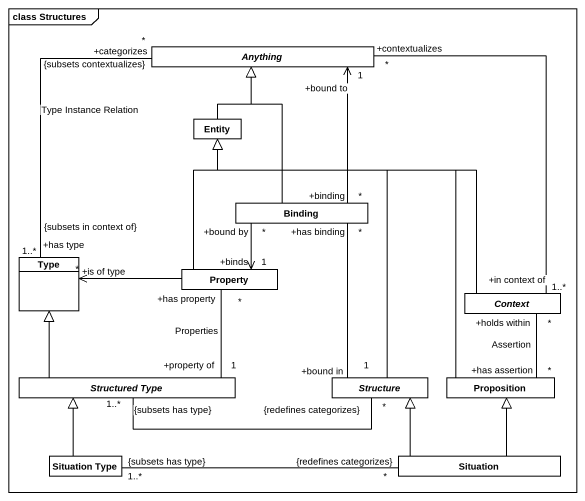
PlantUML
@startuml
mainframe class Structures
hide circle
hide empty members
abstract class Anything
class "Entity" as Entity_
class Binding
class Type
class Property
abstract class Context
abstract class "Structured Type" as Structured_Type
abstract class Structure
class Proposition
class "Situation Type" as Situation_Type
class Situation
Entity_ -up-|> Anything
Binding "+binding\n*" -up-> "+bound to\n1" Anything
Binding -up-|> Anything
Type "+has type\n1..*\n{subsets in context of}" -up- "+categorizes\n{subsets contextualizes}\n*" Anything : Type Instance Relation
Property -up-|> Entity_
Property "+binds\n1" <-up- "*\n+bound by" Binding
Property -left-> "+is of type\n*" Type
Context "+in context of\n1..*" -up- "+contextualizes\n*" Anything
Context -left-|> Entity_
Context "+holds within\n*" -- "+has assertion\n*" Proposition : Assertion
Structured_Type -up-|> Type
Structured_Type "+property of\n1" -up- "+has property\n*" Property : Properties
Structured_Type "1..*\n{subsets has type}" -right- "{redefines categorizes}\n*" Structure
Structure -up-|> Entity_
Structure "+bound in\n1" -up- "+has binding\n*" Binding
Proposition -up-|> Entity_
Situation_Type -up-|> Structured_Type
Situation_Type "1..*\n{subsets has type}" -right- "{redefines categorizes}\n*" Situation
Situation -up-|> Structure
Situation -up-|> Proposition
@enduml
